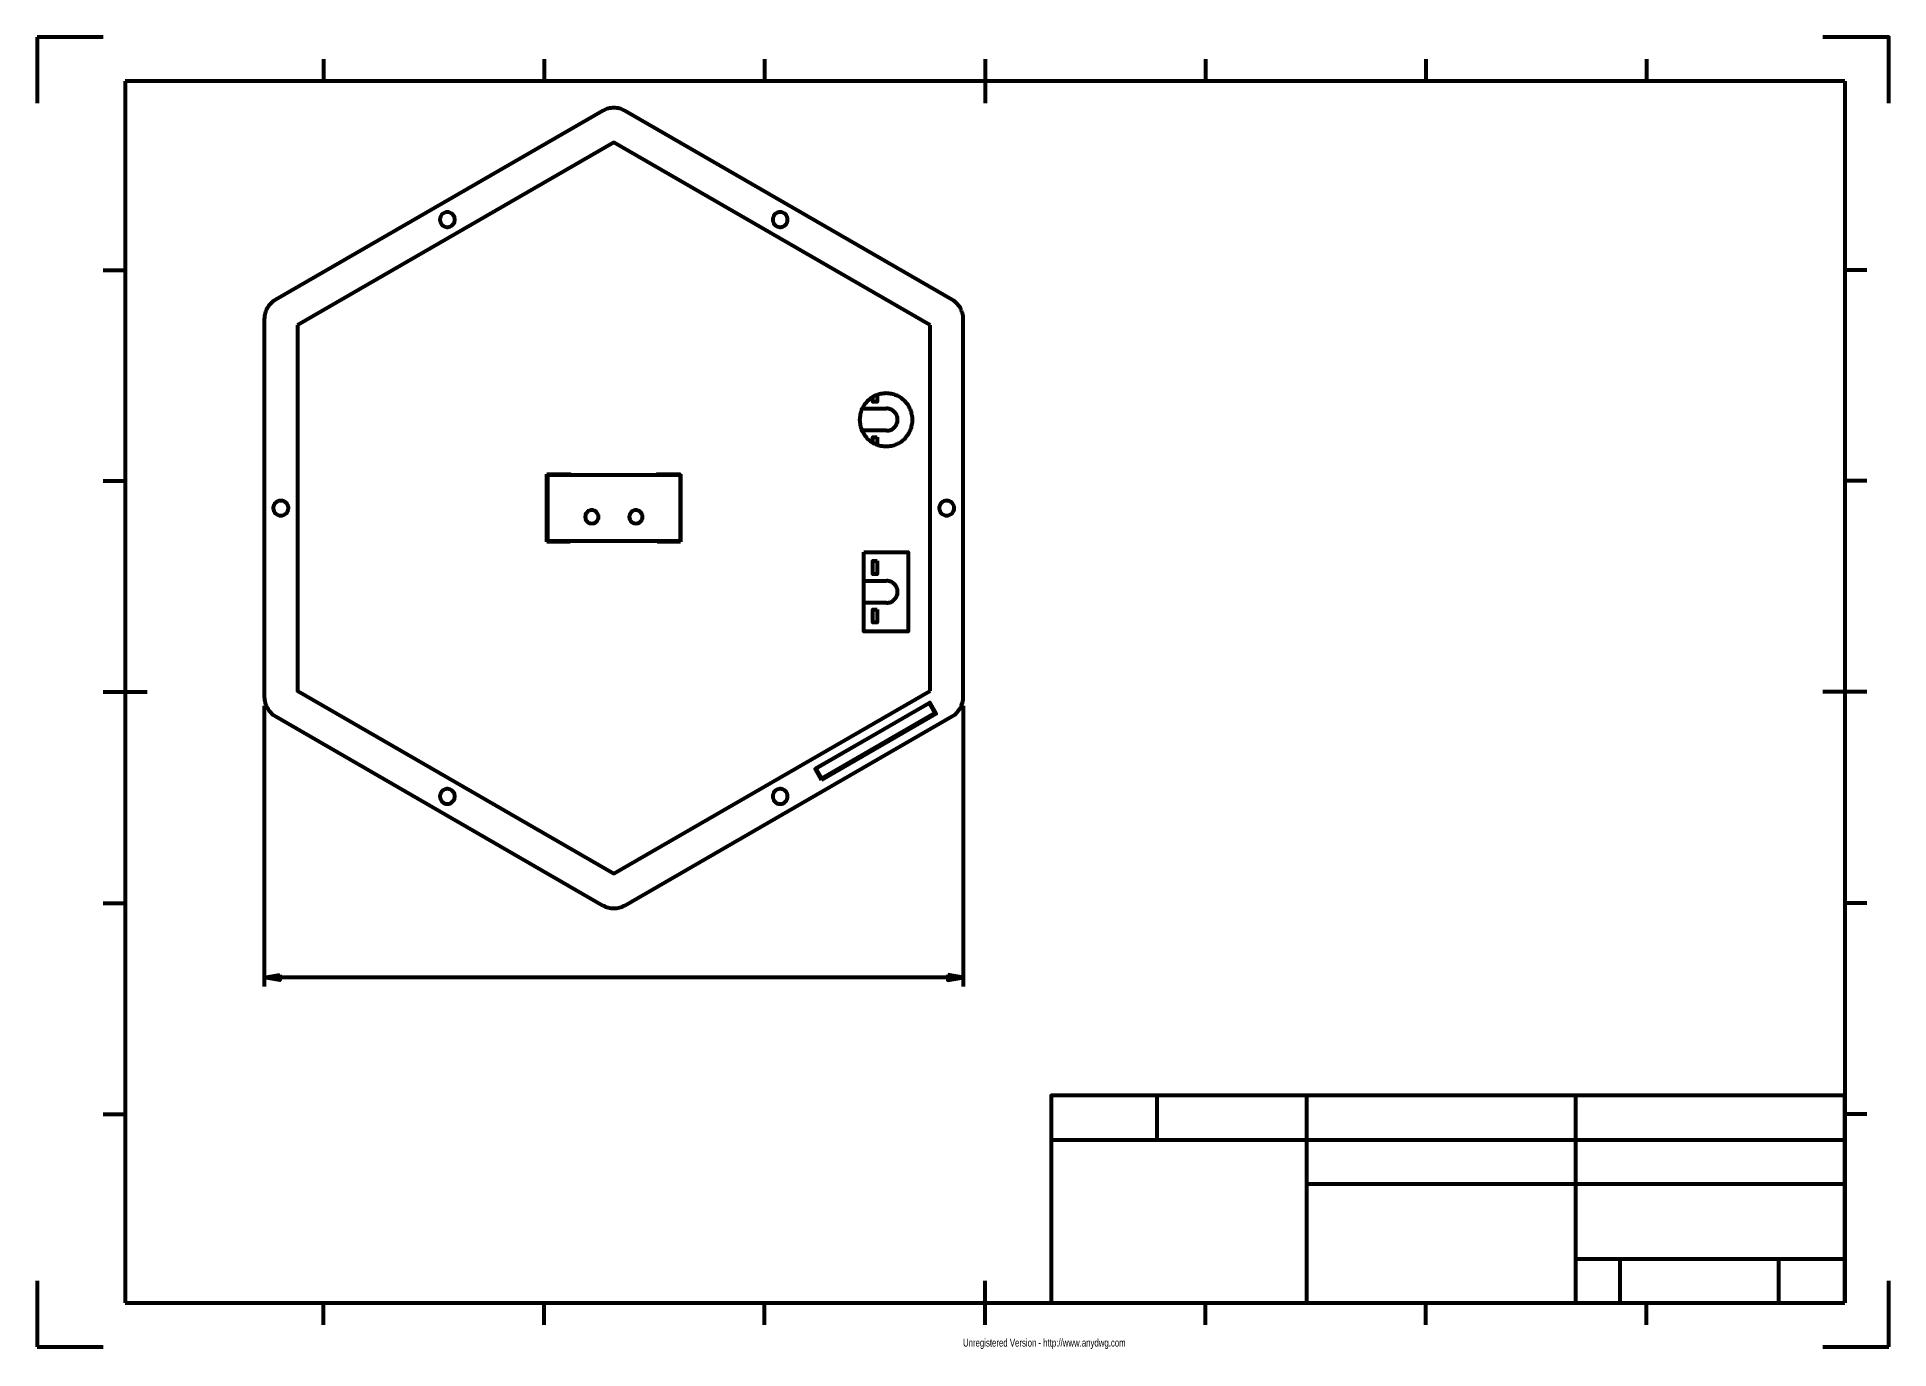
# Model space of a CAD drawing. Header units: inches. Extents: x 0 to 476, y -1 to 336.
import ezdxf

# ---------------------------------------------------------------- set-up
doc = ezdxf.new("R2010")
doc.units = ezdxf.units.IN
for name, color, linetype, lineweight in [('H', 7, 'CONTINUOUS', 100), ('P', 250, 'CONTINUOUS', 100), ('Text', 250, 'CONTINUOUS', 100)]:
    doc.layers.add(name, color=color, linetype=linetype, lineweight=lineweight)
doc.styles.get("Standard").update_dxf_attribs({"font": 'txt', "width": 0.75})

msp = doc.modelspace()

# ---------------------------------------------------------------- hatches: boundary and pattern name
at = {"layer": 'H', "linetype": 'CONTINUOUS'}
for points in [[(62.4, 94.8), (62.4, 93.47), (58.4, 94.13)], [(234.07, 94.8), (234.07, 93.47), (238.07, 94.13)]]:
    msp.add_hatch(color=0, dxfattribs=at).paths.add_polyline_path(points)

# ---------------------------------------------------------------- linework, layer by layer
at = {"layer": 'P', "color": 0, "linetype": 'CONTINUOUS'}
for points in [[(17, 335.8), (0, 335.8)], [(0, 335.8), (0, 318.8)], [(476, 318.8), (476, 335.8), (459, 335.8)], [(73.67, 330.13), (73.67, 324.47)], [(130.33, 330.13), (130.33, 324.47)], [(187, 330.13), (187, 324.47)], [(243.67, 330.13), (243.67, 318.8)], [(300.33, 330.13), (300.33, 324.47)], [(357, 330.13), (357, 324.47)], [(413.67, 330.13), (413.67, 324.47)], [(464.67, 324.47), (22.67, 324.47)], [(22.67, 324.47), (22.67, 10.53)], [(464.67, 324.47), (464.67, 10.53)], [(145.4, 316.87), (61.27, 268.27)], [(151.07, 316.87), (150.73, 317), (150.4, 317.2), (150.07, 317.33), (149.67, 317.4), (149.33, 317.53), (149, 317.53), (148.6, 317.6), (148.27, 317.6), (147.87, 317.6), (147.53, 317.53), (147.13, 317.53), (146.8, 317.4), (146.47, 317.33), (146.07, 317.2), (145.73, 317), (145.4, 316.87)], [(235.2, 268.27), (151.07, 316.87)], [(229.53, 261.73), (148.27, 308.67), (66.93, 261.73)], [(107.4, 288.87), (107.4, 289.07), (107.33, 289.27), (107.27, 289.6), (107.07, 289.93), (106.8, 290.27), (106.53, 290.47), (106.2, 290.67), (105.87, 290.8), (105.67, 290.8), (105.47, 290.8), (105.27, 290.8), (105.07, 290.8), (104.73, 290.67), (104.4, 290.47), (104.07, 290.27), (103.87, 289.93), (103.67, 289.6), (103.6, 289.27), (103.53, 289.07), (103.53, 288.87), (103.53, 288.67), (103.6, 288.47), (103.67, 288.13), (103.87, 287.8), (104.07, 287.53), (104.4, 287.27), (104.73, 287.13), (105.07, 287), (105.27, 286.93), (105.47, 286.93), (105.67, 286.93), (105.87, 287), (106.2, 287.13), (106.53, 287.27), (106.8, 287.53), (107.07, 287.8), (107.27, 288.13), (107.33, 288.47), (107.4, 288.67), (107.4, 288.87)], [(192.93, 288.87), (192.93, 289.07), (192.93, 289.27), (192.8, 289.6), (192.6, 289.93), (192.4, 290.27), (192.13, 290.47), (191.8, 290.67), (191.4, 290.8), (191.2, 290.8), (191, 290.8), (190.8, 290.8), (190.67, 290.8), (190.27, 290.67), (189.93, 290.47), (189.67, 290.27), (189.4, 289.93), (189.27, 289.6), (189.13, 289.27), (189.13, 289.07), (189.13, 288.87), (189.13, 288.67), (189.13, 288.47), (189.27, 288.13), (189.4, 287.8), (189.67, 287.53), (189.93, 287.27), (190.27, 287.13), (190.67, 287), (190.8, 286.93), (191, 286.93), (191.2, 286.93), (191.4, 287), (191.8, 287.13), (192.13, 287.27), (192.4, 287.53), (192.6, 287.8), (192.8, 288.13), (192.93, 288.47), (192.93, 288.67), (192.93, 288.87)], [(17, 275.93), (22.67, 275.93)], [(470.33, 275.93), (464.67, 275.93)], [(61.27, 268.27), (60.93, 268.07), (60.6, 267.87), (60.33, 267.6), (60.07, 267.33), (59.8, 267.07), (59.6, 266.8), (59.4, 266.53), (59.2, 266.2), (59, 265.87), (58.87, 265.53), (58.73, 265.2), (58.6, 264.87), (58.53, 264.47), (58.47, 264.13), (58.47, 263.73), (58.4, 263.33)], [(238.07, 263.33), (238.07, 263.73), (238, 264.13), (237.93, 264.47), (237.87, 264.87), (237.73, 265.2), (237.6, 265.53), (237.47, 265.87), (237.33, 266.2), (237.13, 266.53), (236.87, 266.8), (236.67, 267.07), (236.4, 267.33), (236.13, 267.6), (235.87, 267.87), (235.53, 268.07), (235.2, 268.27)], [(58.4, 263.33), (58.4, 166.2)], [(238.07, 166.2), (238.07, 263.33)], [(66.93, 261.73), (66.93, 167.8), (148.27, 120.87), (229.53, 167.8)], [(229.53, 167.8), (229.53, 261.73)], [(225, 237.47), (225, 237.8), (225, 238.13), (224.93, 238.47), (224.87, 238.8), (224.8, 239.13), (224.73, 239.47), (224.6, 239.8), (224.47, 240.07), (224.33, 240.4), (224.2, 240.67), (224.07, 240.93), (223.87, 241.27), (223.67, 241.53), (223.47, 241.73), (223.27, 242), (223.07, 242.27), (222.8, 242.47), (222.53, 242.67), (222.33, 242.87), (222.07, 243.07), (221.73, 243.27), (221.47, 243.4), (221.2, 243.6), (220.87, 243.73), (220.6, 243.8), (220.27, 243.93), (219.93, 244), (219.6, 244.13), (219.27, 244.13), (218.93, 244.2), (218.6, 244.2), (218.2, 244.27), (217.87, 244.2), (217.53, 244.2), (217.2, 244.13), (216.87, 244.13), (216.53, 244), (216.2, 243.93), (215.87, 243.8), (215.6, 243.73), (215.27, 243.6), (215, 243.4), (214.73, 243.27), (214.4, 243.07), (214.13, 242.87), (213.93, 242.67), (213.67, 242.47), (213.4, 242.27), (213.2, 242), (213, 241.73), (212.8, 241.53), (212.6, 241.27), (212.4, 240.93), (212.27, 240.67), (212.13, 240.4), (211.93, 240.07), (211.87, 239.8), (211.73, 239.47), (211.67, 239.13), (211.6, 238.8), (211.53, 238.47), (211.47, 238.13), (211.47, 237.8), (211.4, 237.47), (211.47, 237.07), (211.47, 236.73), (211.53, 236.4), (211.6, 236.07), (211.67, 235.73), (211.73, 235.4), (211.87, 235.13), (211.93, 234.8), (212.13, 234.47), (212.27, 234.2), (212.4, 233.93), (212.6, 233.67), (212.8, 233.4), (213, 233.13), (213.2, 232.87), (213.4, 232.6), (213.67, 232.4), (213.93, 232.2), (214.13, 232), (214.4, 231.8), (214.73, 231.6), (215, 231.47), (215.27, 231.33), (215.6, 231.2), (215.87, 231.07), (216.2, 230.93), (216.53, 230.87), (216.87, 230.8), (217.2, 230.73), (217.53, 230.67), (217.87, 230.67), (218.2, 230.67), (218.6, 230.67), (218.93, 230.67), (219.27, 230.73), (219.6, 230.8), (219.93, 230.87), (220.27, 230.93), (220.6, 231.07), (220.87, 231.2), (221.2, 231.33), (221.47, 231.47), (221.73, 231.6), (222.07, 231.8), (222.33, 232), (222.53, 232.2), (222.8, 232.4), (223.07, 232.6), (223.27, 232.87), (223.47, 233.13), (223.67, 233.4), (223.87, 233.67), (224.07, 233.93), (224.2, 234.2), (224.33, 234.47), (224.47, 234.8), (224.6, 235.13), (224.73, 235.4), (224.8, 235.73), (224.87, 236.07), (224.93, 236.4), (225, 236.73), (225, 237.07), (225, 237.47)], [(215.93, 243.87), (215.93, 242.07), (214.8, 242.07), (214.8, 243.33)], [(212.07, 240.33), (218.33, 240.33)], [(218.33, 234.67), (218.67, 234.67), (218.93, 234.73), (219.2, 234.8), (219.47, 234.87), (219.67, 235), (219.93, 235.13), (220.13, 235.33), (220.33, 235.47), (220.53, 235.73), (220.67, 235.93), (220.87, 236.13), (220.93, 236.4), (221.07, 236.67), (221.13, 236.93), (221.13, 237.2), (221.2, 237.53), (221.13, 237.8), (221.13, 238.07), (221.07, 238.33), (220.93, 238.6), (220.87, 238.87), (220.67, 239.07), (220.53, 239.33), (220.33, 239.53), (220.13, 239.67), (219.93, 239.87), (219.67, 240), (219.47, 240.13), (219.2, 240.2), (218.93, 240.27), (218.67, 240.33), (218.33, 240.33)], [(218.33, 234.67), (212, 234.67)], [(214.8, 231.53), (214.8, 233), (215.93, 233)], [(215.93, 233), (215.93, 231)], [(17, 221.73), (22.67, 221.73)], [(131.07, 223.47), (137.07, 223.47), (137.07, 223.27)], [(131.07, 206.13), (131.07, 223.47)], [(165.27, 206.27), (131.27, 206.27), (131.27, 223.27), (165.27, 223.27), (165.27, 206.27)], [(159.4, 223.27), (159.4, 223.47), (165.4, 223.47)], [(165.4, 223.47), (165.4, 206.13)], [(470.33, 221.73), (464.67, 221.73)], [(64.6, 214.8), (64.6, 215), (64.53, 215.13), (64.47, 215.53), (64.27, 215.87), (64.07, 216.13), (63.73, 216.4), (63.4, 216.53), (63.07, 216.67), (62.87, 216.67), (62.67, 216.73), (62.47, 216.67), (62.27, 216.67), (61.93, 216.53), (61.6, 216.4), (61.33, 216.13), (61.07, 215.87), (60.87, 215.53), (60.8, 215.13), (60.73, 215), (60.73, 214.8), (60.73, 214.6), (60.8, 214.4), (60.87, 214), (61.07, 213.67), (61.33, 213.4), (61.6, 213.2), (61.93, 213), (62.27, 212.87), (62.47, 212.87), (62.67, 212.87), (62.87, 212.87), (63.07, 212.87), (63.4, 213), (63.73, 213.2), (64.07, 213.4), (64.27, 213.67), (64.47, 214), (64.53, 214.4), (64.6, 214.6), (64.6, 214.8)], [(144.27, 212.53), (144.27, 212.87), (144.13, 213.2), (144, 213.47), (143.8, 213.73), (143.53, 213.93), (143.27, 214.07), (142.93, 214.2), (142.6, 214.2), (142.27, 214.2), (141.93, 214.07), (141.6, 213.93), (141.4, 213.73), (141.2, 213.47), (141, 213.2), (140.93, 212.87), (140.87, 212.53), (140.93, 212.13), (141, 211.87), (141.2, 211.53), (141.4, 211.33), (141.6, 211.07), (141.93, 210.93), (142.27, 210.87), (142.6, 210.8), (142.93, 210.87), (143.27, 210.93), (143.53, 211.07), (143.8, 211.33), (144, 211.53), (144.13, 211.87), (144.27, 212.13), (144.27, 212.53)], [(155.6, 212.53), (155.6, 212.87), (155.47, 213.2), (155.33, 213.47), (155.13, 213.73), (154.87, 213.93), (154.6, 214.07), (154.27, 214.2), (153.93, 214.2), (153.6, 214.2), (153.27, 214.07), (152.93, 213.93), (152.73, 213.73), (152.53, 213.47), (152.33, 213.2), (152.27, 212.87), (152.2, 212.53), (152.27, 212.13), (152.33, 211.87), (152.53, 211.53), (152.73, 211.33), (152.93, 211.07), (153.27, 210.93), (153.6, 210.87), (153.93, 210.8), (154.27, 210.87), (154.6, 210.93), (154.87, 211.07), (155.13, 211.33), (155.33, 211.53), (155.47, 211.87), (155.6, 212.13), (155.6, 212.53)], [(235.73, 214.8), (235.73, 215), (235.73, 215.13), (235.6, 215.53), (235.4, 215.87), (235.2, 216.13), (234.87, 216.4), (234.53, 216.53), (234.2, 216.67), (234, 216.67), (233.8, 216.73), (233.6, 216.67), (233.4, 216.67), (233.07, 216.53), (232.73, 216.4), (232.47, 216.13), (232.2, 215.87), (232.07, 215.53), (231.93, 215.13), (231.87, 215), (231.87, 214.8), (231.87, 214.6), (231.93, 214.4), (232.07, 214), (232.2, 213.67), (232.47, 213.4), (232.73, 213.2), (233.07, 213), (233.4, 212.87), (233.6, 212.87), (233.8, 212.87), (234, 212.87), (234.2, 212.87), (234.53, 213), (234.87, 213.2), (235.2, 213.4), (235.4, 213.67), (235.6, 214), (235.73, 214.4), (235.73, 214.6), (235.73, 214.8)], [(137.07, 206.13), (131.07, 206.13)], [(137.07, 206.27), (137.07, 206.13)], [(159.4, 206.13), (159.4, 206.27)], [(165.4, 206.13), (159.4, 206.13)], [(212.53, 203.47), (223.87, 203.47), (223.87, 183.07), (212.53, 183.07), (212.53, 203.47)], [(215.93, 201.2), (215.93, 197.8), (214.8, 197.8), (214.8, 201.2), (215.93, 201.2)], [(212.53, 196.07), (218.33, 196.07)], [(218.33, 190.4), (218.67, 190.4), (218.93, 190.47), (219.2, 190.53), (219.47, 190.6), (219.67, 190.73), (219.93, 190.87), (220.13, 191.07), (220.33, 191.27), (220.53, 191.47), (220.67, 191.67), (220.87, 191.87), (220.93, 192.13), (221.07, 192.4), (221.13, 192.67), (221.13, 192.93), (221.2, 193.27), (221.13, 193.53), (221.13, 193.8), (221.07, 194.07), (220.93, 194.33), (220.87, 194.6), (220.67, 194.8), (220.53, 195.07), (220.33, 195.27), (220.13, 195.4), (219.93, 195.6), (219.67, 195.73), (219.47, 195.87), (219.2, 195.93), (218.93, 196), (218.67, 196.07), (218.33, 196.07)], [(218.33, 190.4), (212.53, 190.4)], [(215.93, 188.73), (215.93, 185.33), (214.8, 185.33), (214.8, 188.73), (215.93, 188.73)], [(17, 167.53), (28.33, 167.53)], [(470.33, 167.53), (459, 167.53)], [(58.4, 166.2), (58.47, 165.8), (58.47, 165.47), (58.53, 165.07), (58.6, 164.73), (58.73, 164.33), (58.87, 164), (59, 163.67), (59.2, 163.33), (59.4, 163.07), (59.6, 162.73), (59.8, 162.47), (60.07, 162.2), (60.33, 161.93), (60.6, 161.67), (60.93, 161.47), (61.27, 161.27)], [(58.4, 163.93), (58.4, 91.87)], [(201.67, 144.87), (200, 147.8), (229.47, 164.8), (231.13, 161.87), (201.67, 144.87)], [(200.2, 147.93), (229.27, 164.67)], [(229.27, 164.67), (230.8, 162.07), (201.73, 145.27), (200.2, 147.93)], [(235.2, 161.27), (235.53, 161.47), (235.87, 161.67), (236.13, 161.93), (236.4, 162.2), (236.67, 162.47), (236.87, 162.73), (237.13, 163.07), (237.33, 163.33), (237.47, 163.67), (237.6, 164), (237.73, 164.33), (237.87, 164.73), (237.93, 165.07), (238, 165.47), (238.07, 165.8), (238.07, 166.2)], [(238.07, 163.93), (238.07, 91.87)], [(61.27, 161.27), (145.4, 112.67)], [(151.07, 112.67), (235.2, 161.27)], [(107.4, 140.67), (107.4, 140.87), (107.33, 141.07), (107.27, 141.4), (107.07, 141.73), (106.8, 142), (106.53, 142.27), (106.2, 142.47), (105.87, 142.53), (105.67, 142.6), (105.47, 142.6), (105.27, 142.6), (105.07, 142.53), (104.73, 142.47), (104.4, 142.27), (104.07, 142), (103.87, 141.73), (103.67, 141.4), (103.6, 141.07), (103.53, 140.87), (103.53, 140.67), (103.53, 140.47), (103.6, 140.27), (103.67, 139.93), (103.87, 139.6), (104.07, 139.33), (104.4, 139.07), (104.73, 138.87), (105.07, 138.8), (105.27, 138.73), (105.47, 138.73), (105.67, 138.73), (105.87, 138.8), (106.2, 138.87), (106.53, 139.07), (106.8, 139.33), (107.07, 139.6), (107.27, 139.93), (107.33, 140.27), (107.4, 140.47), (107.4, 140.67)], [(192.93, 140.67), (192.93, 140.87), (192.93, 141.07), (192.8, 141.4), (192.6, 141.73), (192.4, 142), (192.13, 142.27), (191.8, 142.47), (191.4, 142.53), (191.2, 142.6), (191, 142.6), (190.8, 142.6), (190.67, 142.53), (190.27, 142.47), (189.93, 142.27), (189.67, 142), (189.4, 141.73), (189.27, 141.4), (189.13, 141.07), (189.13, 140.87), (189.13, 140.67), (189.13, 140.47), (189.13, 140.27), (189.27, 139.93), (189.4, 139.6), (189.67, 139.33), (189.93, 139.07), (190.27, 138.87), (190.67, 138.8), (190.8, 138.73), (191, 138.73), (191.2, 138.73), (191.4, 138.8), (191.8, 138.87), (192.13, 139.07), (192.4, 139.33), (192.6, 139.6), (192.8, 139.93), (192.93, 140.27), (192.93, 140.47), (192.93, 140.67)], [(17, 113.27), (22.67, 113.27)], [(145.4, 112.67), (145.73, 112.53), (146.07, 112.33), (146.47, 112.2), (146.8, 112.13), (147.13, 112.07), (147.53, 112), (147.87, 111.93), (148.27, 111.93), (148.6, 111.93), (149, 112), (149.33, 112.07), (149.67, 112.13), (150.07, 112.2), (150.4, 112.33), (150.73, 112.53), (151.07, 112.67)], [(470.33, 113.27), (464.67, 113.27)], [(62.4, 94.8), (62.4, 93.47), (58.4, 94.13), (62.4, 94.8)], [(234.07, 94.13), (62.4, 94.13)], [(234.07, 94.8), (234.07, 93.47), (238.07, 94.13), (234.07, 94.8)], [(464.67, 63.8), (260.67, 63.8), (260.67, 10.53)], [(287.87, 52.47), (287.87, 63.8)], [(326.4, 10.53), (326.4, 63.8)], [(395.53, 10.53), (395.53, 63.8)], [(464.67, 10.53), (464.67, 63.8)], [(17, 59.07), (22.67, 59.07)], [(470.33, 59.07), (464.67, 59.07)], [(260.67, 52.47), (464.67, 52.47)], [(326.4, 41.13), (464.67, 41.13)], [(395.53, 21.87), (464.67, 21.87)], [(406.87, 10.53), (406.87, 21.87)], [(447.67, 10.53), (447.67, 21.87)], [(0, 16.2), (0, -0.8)], [(243.67, 4.87), (243.67, 16.2)], [(476, -0.8), (476, 16.2)], [(22.67, 10.53), (464.67, 10.53)], [(73.67, 4.87), (73.67, 10.53)], [(130.33, 4.87), (130.33, 10.53)], [(187, 4.87), (187, 10.53)], [(260.67, 10.53), (464.67, 10.53)], [(300.33, 4.87), (300.33, 10.53)], [(357, 4.87), (357, 10.53)], [(413.67, 4.87), (413.67, 10.53)], [(0, -0.8), (17, -0.8)], [(459, -0.8), (476, -0.8)]]:
    msp.add_lwpolyline(points, dxfattribs=at)

# ---------------------------------------------------------------- texts
at = {"layer": 'Text', "color": 0, "linetype": 'CONTINUOUS', "attachment_point": 4}
for insert, char_height in [((44.13, 329.53), 3.7333), ((100.6, 329.53), 3.7333), ((157.27, 329.53), 3.7333), ((213.87, 329.53), 3.7333), ((270.6, 329.53), 3.7333), ((327.2, 329.53), 3.7333), ((384, 329.53), 3.7333), ((440.67, 329.53), 3.7333), ((18.6, 305.27), 3.7333), ((466.27, 305.27), 3.7333), ((18.33, 251.07), 3.7333), ((466, 251.07), 3.7333), ((18.4, 196.87), 3.8), ((466.07, 196.87), 3.8), ((18.33, 142.67), 3.8), ((466, 142.67), 3.8), ((141.07, 101.13), 5.3333), ((18.4, 88.4), 3.7333), ((466.07, 88.4), 3.7333), ((261.8, 63.2), 2.6667), ((289, 63.2), 2.6667), ((327.53, 63.2), 2.6667), ((396.67, 63.2), 2.6667), ((327.53, 59.4), 5.3333), ((366.67, 59.4), 5.3333), ((327.53, 51.87), 2.6667), ((396.67, 51.87), 2.6667), ((327.53, 40.53), 2.6667), ((396.67, 40.53), 2.6667), ((18.4, 34.2), 3.7333), ((327.53, 36.87), 7.7333), ((466.07, 34.2), 3.7333), ((396.67, 21.27), 2.6667), ((408, 21.27), 2.6667), ((448.8, 21.27), 2.6667), ((452.33, 17.33), 5.4), ((44.13, 9.93), 3.7333), ((100.6, 9.93), 3.7333), ((157.27, 9.93), 3.7333), ((213.87, 9.93), 3.7333), ((270.6, 9.93), 3.7333), ((327.2, 9.93), 3.7333), ((384, 9.93), 3.7333), ((440.67, 9.93), 3.7333)]:
    msp.add_mtext('{\\fArial MT|b0|i0|c1|p15;}', dxfattribs=dict(at, insert=insert, char_height=char_height))
at = {"layer": 'Text', "color": 240, "insert": (238, 0), "char_height": 2, "width": 119, "attachment_point": 4}
msp.add_mtext('Unregistered Version - http://www.anydwg.com', dxfattribs=at)

doc.saveas('drawing.dxf')
